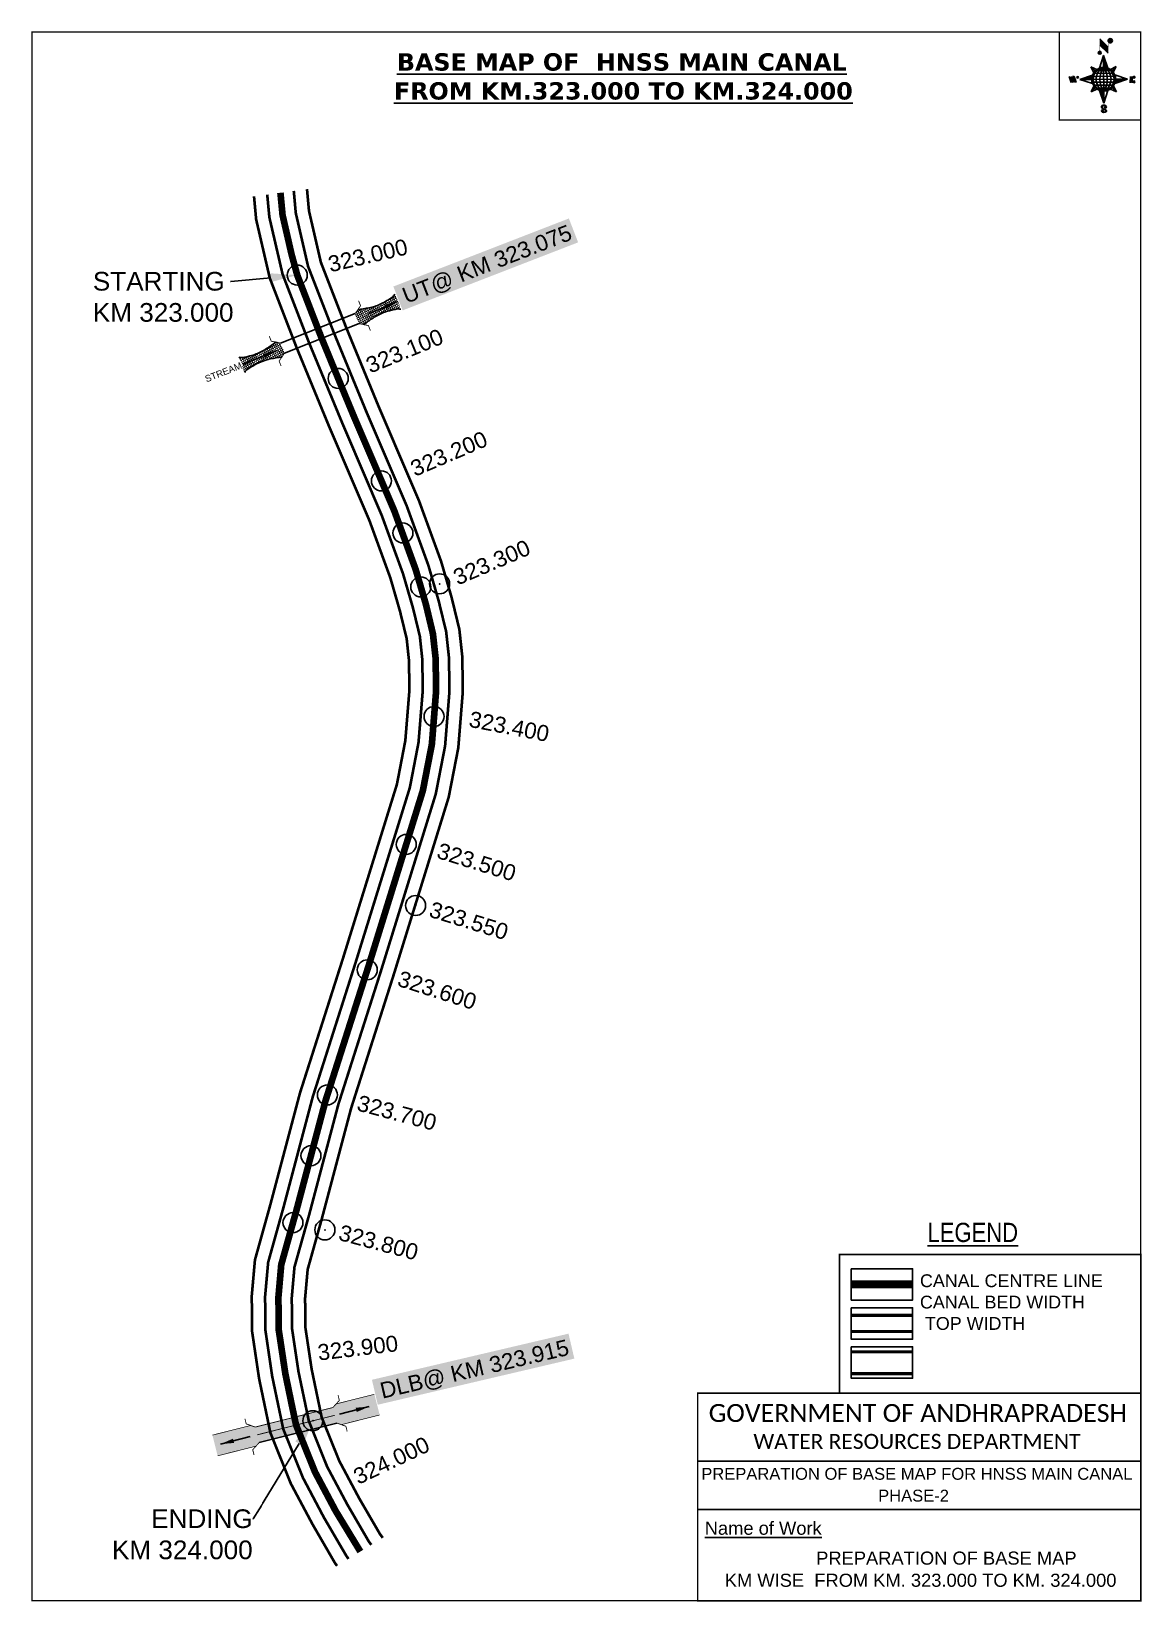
# Model space of a CAD drawing. Header units: inches. Extents: x 790522 to 791354, y 1569266 to 1570442.
import ezdxf
from ezdxf import colors
from ezdxf.entities.mleader import LeaderData, LeaderLine
from ezdxf.enums import TextEntityAlignment as Align
from ezdxf.math import Vec2, Vec3

# ---------------------------------------------------------------- set-up
doc = ezdxf.new("R2010")
doc.units = ezdxf.units.IN
doc.header["$LTSCALE"] = 15
doc.header["$MEASUREMENT"] = 0
doc.header["$PDMODE"] = 32
doc.header["$PDSIZE"] = 15
doc.linetypes.add('ACAD_ISO02W100', pattern=[15, 12, -3])
doc.linetypes.add('HIDDEN2', pattern=[0.1875, 0.125, -0.0625])
for name, color, linetype in [('AQUADUCT', 1, 'Continuous'), ('bord', 1, 'Continuous'), ('CANAL1', 7, 'Continuous'), ('CSMark', 72, 'Continuous'), ('DCBMS', 232, 'Continuous'), ('PAGE', 7, 'Continuous'), ('STRUCTURE', 5, 'Continuous'), ('TEXT', 6, 'Continuous')]:
    doc.layers.add(name, color=color, linetype=linetype)
doc.styles.add('ARIALN', font='ARIALN.TTF')
doc.styles.get("Standard").update_dxf_attribs({"font": 'arial.ttf'})
doc.dimstyles.get("Standard").update_dxf_attribs({"dimtxt": 20, "dimasz": 0.18, "dimexe": 0.18, "dimexo": 0.0625, "dimgap": 0.09, "dimtad": 0, "dimtih": 1, "dimtoh": 1, "dimdec": 4, "dimzin": 0, "dimdsep": 46, "dimtxsty": 'Standard', "dimcen": 0.09, "dimadec": 0, "dimazin": 0, "dimtfac": 1, "dimtdec": 4, "dimtofl": 0, "dimtmove": 0, "dimatfit": 3, "dimfxl": 1, "dimtolj": 1, "dimtzin": 0, "dimarcsym": 0})
pattern_1 = [(267.297113149, (-8720374.938, 50637915.138), (10.5367255337, -0.497431438), [])]
pattern_2 = [(357.297113149, (-8720374.938, 50637915.138), (0.497431438, 10.5367255337), [])]

# ---------------------------------------------------------------- blocks, each defined once
blk = doc.blocks.new('*X26')
at = {"color": 0, "linetype": 'Continuous'}
for p, q in [((6321.6, 240.5), (6322.3, 241.2)), ((6321.6, 240.3), (6322.3, 241)), ((6321.6, 240.1), (6322.3, 240.8)), ((6321.6, 239.9), (6322.4, 240.7)), ((6321.6, 239.8), (6322.4, 240.6)), ((6321.6, 239.6), (6322.5, 240.5)), ((6321.6, 239.4), (6322.5, 240.3)), ((6321.6, 239.2), (6322.6, 240.2)), ((6321.7, 239.1), (6322.6, 240.1)), ((6321.8, 240.8), (6322.4, 241.4)), ((6321.8, 239), (6322.7, 240)), ((6321.8, 239), (6322.8, 239.9)), ((6321.9, 238.9), (6322.9, 239.8)), ((6322, 238.8), (6323, 239.7)), ((6322.1, 241.3), (6322.4, 241.6)), ((6322.1, 238.7), (6323.1, 239.6)), ((6322.2, 238.6), (6323.1, 239.6)), ((6322.3, 238.5), (6323.2, 239.5)), ((6322.4, 238.5), (6323.3, 239.4)), ((6322.5, 238.4), (6323.4, 239.3)), ((6322.7, 238.4), (6323.6, 239.3)), ((6322.8, 238.3), (6323.7, 239.2)), ((6322.9, 238.3), (6323.8, 239.1)), ((6323.1, 238.2), (6323.9, 239.1)), ((6323.2, 238.2), (6324, 239)), ((6323.3, 238.2), (6324.2, 239)), ((6323.5, 238.1), (6324.3, 238.9)), ((6323.7, 238.1), (6324.4, 238.9)), ((6323.8, 238.1), (6324.6, 238.8)), ((6324.1, 238.2), (6324.7, 238.8)), ((6324.3, 238.3), (6324.9, 238.8)), ((6324.6, 238.3), (6325.1, 238.8)), ((6324.8, 238.4), (6325.2, 238.8)), ((6325.1, 238.5), (6325.4, 238.8)), ((6325.4, 238.6), (6325.6, 238.8))]:
    blk.add_line(p, q, dxfattribs=at)
blk = doc.blocks.new('*X25')
at = {"color": 0, "linetype": 'Continuous'}
for p, q in [((6324.4, 240.3), (6324.5, 240.4)), ((6324.6, 240.3), (6324.8, 240.5)), ((6324.7, 240.2), (6325, 240.5)), ((6324.8, 240.2), (6325.2, 240.6)), ((6325, 240.1), (6325.5, 240.6)), ((6325.1, 240.1), (6325.6, 240.6)), ((6325.2, 240), (6325.8, 240.6)), ((6325.3, 240), (6326, 240.6)), ((6325.4, 239.9), (6326.1, 240.6)), ((6325.5, 239.8), (6326.2, 240.5)), ((6325.6, 239.8), (6326.3, 240.5)), ((6325.7, 239.7), (6326.5, 240.4)), ((6325.9, 239.6), (6326.6, 240.3)), ((6326, 239.5), (6326.7, 240.3)), ((6326, 239.4), (6326.8, 240.2)), ((6326.1, 239.3), (6327, 240.2)), ((6326.2, 239.3), (6327.1, 240.1)), ((6326.3, 239.2), (6327.1, 240)), ((6326.4, 239.1), (6327.2, 239.9)), ((6326.5, 239), (6327.3, 239.8)), ((6326.5, 238.9), (6327.4, 239.7)), ((6326.6, 238.8), (6327.5, 239.6)), ((6326.7, 238.7), (6327.5, 239.5)), ((6326.8, 238.6), (6327.6, 239.4)), ((6326.8, 238.5), (6327.7, 239.3)), ((6326.8, 236.5), (6327.4, 237)), ((6326.9, 238.3), (6327.8, 239.2)), ((6326.9, 238.2), (6327.9, 239.1)), ((6326.9, 236.8), (6327.6, 237.4)), ((6327, 238.1), (6327.8, 239)), ((6327, 237.9), (6327.8, 238.8)), ((6327, 237.8), (6327.8, 238.6)), ((6327, 237.6), (6327.8, 238.4)), ((6327, 237.4), (6327.8, 238.2)), ((6327, 237.3), (6327.8, 238)), ((6327, 237.1), (6327.8, 237.9))]:
    blk.add_line(p, q, dxfattribs=at)
blk = doc.blocks.new('H')
at = {"layer": 'bord', "extrusion": (0.000427885, 0.004792, 0.999988)}
h = blk.add_hatch(dxfattribs=at)
h.set_pattern_fill('LINE', color=8, scale=84.387686, angle=-2.7029, style=0)
h.set_pattern_definition(pattern_2)
h.paths.add_polyline_path([(-492, 786, -0.090992), (-448, 775), (-486, 912)])
h = blk.add_hatch(dxfattribs=at)
h.set_pattern_fill('LINE', color=8, scale=84.387686, angle=-92.7029, style=0)
h.set_pattern_definition(pattern_1)
h.paths.add_polyline_path([(-625, 665, -0.090992), (-615, 710), (-751, 671)])
h = blk.add_hatch(dxfattribs=at)
h.set_pattern_fill('LINE', color=8, scale=84.387686, angle=-2.7029, style=0)
h.set_pattern_definition(pattern_2)
h.paths.add_polyline_path([(-504, 533, -0.090992), (-549, 543), (-510, 406)])
h = blk.add_hatch(dxfattribs=at)
h.set_pattern_fill('LINE', color=8, scale=84.387686, angle=-92.7029, style=0)
h.set_pattern_definition(pattern_1)
h.paths.add_polyline_path([(-246, 647), (-372, 653, -0.090992), (-382, 609)])
for p, q in [((-519, 1020, -1217), (-435, 927, -1216)), ((-516, 1087, -1217), (-432, 994, -1217)), ((-538, 774, -1216), (-487, 906, -1216)), ((-487, 906, -1216), (-493, 780, -1216)), ((-487, 906, -1216), (-448, 769, -1216)), ((-865, 701, -1215), (-847, 638, -1215)), ((-847, 700, -1215), (-829, 637, -1215)), ((-829, 699, -1215), (-811, 636, -1215)), ((-829, 699, -1215), (-811, 698, -1215)), ((-811, 698, -1215), (-794, 635, -1215)), ((-752, 665, -1215), (-615, 704, -1215)), ((-627, 794, -1216), (-567, 760, -1216)), ((-627, 794, -1216), (-584, 747, -1215)), ((-599, 731, -1215), (-627, 794, -1216)), ((-421, 753, -1216), (-359, 781, -1216)), ((-359, 781, -1216), (-405, 739, -1216)), ((-359, 781, -1216), (-392, 721, -1215)), ((-379, 693, -1215), (-246, 641, -1215)), ((-213, 669, -1215), (-217, 601, -1215)), ((-752, 665, -1215), (-625, 659, -1215)), ((-619, 614, -1215), (-752, 665, -1215)), ((-639, 526, -1214), (-606, 585, -1215)), ((-639, 526, -1214), (-593, 568, -1215)), ((-577, 553, -1215), (-639, 526, -1214)), ((-511, 400, -1214), (-549, 537, -1214)), ((-460, 533, -1215), (-511, 400, -1214)), ((-505, 527, -1214), (-511, 400, -1214)), ((-371, 513, -1214), (-431, 546, -1215)), ((-371, 513, -1214), (-414, 560, -1215)), ((-399, 576, -1215), (-371, 513, -1214)), ((-246, 641, -1215), (-383, 603, -1215)), ((-373, 647, -1215), (-246, 641, -1215)), ((-197, 600, -1215), (-194, 668, -1215))]:
    blk.add_line(p, q, dxfattribs=at)
at = {"layer": 'bord', "color": 8, "linetype": 'ByBlock', "extrusion": (0.000427885, 0.004792, 0.999988)}
for p, q in [((-375, 679, -1215), (-620, 691, -1215)), ((-386, 711, -1215), (-605, 722, -1215)), ((-411, 744, -1216), (-578, 752, -1216)), ((-493, 780, -1216), (-505, 527, -1214)), ((-373, 647, -1215), (-625, 659, -1215)), ((-378, 616, -1215), (-623, 628, -1215)), ((-392, 585, -1215), (-611, 595, -1215)), ((-420, 555, -1215), (-587, 562, -1215))]:
    blk.add_line(p, q, dxfattribs=at)
at = {"layer": 'bord', "extrusion": (0.000427885, 0.004792, 0.999988), "elevation": -1212}
for points, const_width in [([(-522, 960), (-516, 1093)], 1.61), ([(-434, 933), (-428, 1066)], 1.61), ([(-870, 707), (-846, 706)], 0.642), ([(-829, 643), (-821, 678)], 0.642), ([(-793, 641), (-782, 694)], 0.642), ([(-223, 676), (-174, 673)], 0.706), ([(-829, 643), (-855, 644)], 0.642), ([(-811, 642), (-784, 641)], 0.642), ([(-177, 605), (-226, 607)], 0.706), ([(-195, 645), (-185, 644)], 0.706)]:
    blk.add_lwpolyline(points, dxfattribs=dict(at, const_width=const_width))
for points, const_width in [([(-414, 1073, 1), (-398, 1058, 1)], 22.3), ([(-530, 950, 1), (-520, 939, 1)], 14.8), ([(-776, 697, 1), (-769, 690, 1)], 8.9), ([(-180, 618, 1), (-173, 611, 1)], 9.79), ([(-178, 667, 1), (-171, 660, 1)], 9.79), ([(-490, 362, 1), (-498, 369, 1)], 11.1), ([(-525, 322, 1), (-533, 329, 1)], 11.1)]:
    blk.add_lwpolyline(points, format="xyb", close=True, dxfattribs=dict(at, const_width=const_width))
for points in [[(-537, 317), (-531, 310), (-520, 307), (-505, 307), (-494, 310), (-486, 318), (-487, 326), (-491, 333), (-494, 336), (-503, 341), (-522, 347), (-530, 352), (-534, 355), (-537, 363), (-537, 373), (-530, 381), (-520, 384), (-504, 384), (-493, 380), (-487, 373)], [(-522, 348), (-526, 354), (-528, 361), (-528, 371), (-526, 375), (-521, 381), (-515, 384)], [(-505, 307), (-499, 312), (-497, 319), (-497, 327), (-501, 335), (-509, 343)]]:
    blk.add_lwpolyline(points, dxfattribs=at)
at = {"layer": 'bord', "extrusion": (0.000427885, 0.004792, 0.999988)}
for centre, radius in [((-406, 1065, -1212), 22.3), ((-525, 944, -1212), 14.8), ((-773, 694, -1212), 8.9), ((-498, 659, -1212), 127), ((-177, 615, -1212), 9.79), ((-174, 663, -1212), 9.79), ((-494, 365, -1212), 11.1), ((-529, 325, -1212), 11.1)]:
    blk.add_circle(centre, radius, dxfattribs=at)
at = {"layer": 'bord', "color": 8, "linetype": 'ByBlock', "extrusion": (0.000427885, 0.004792, 0.999988)}
for centre, radius, start, end in [((-482, 658, -1212), 128, 94.9254, 259.6691), ((-437, 656, -1212), 141, 113.2864, 241.308), ((-316, 651, -1212), 222, 142.5892, 212.0053), ((-560, 662, -1212), 141, 293.2864, 61.308), ((-681, 668, -1212), 222, 322.5892, 32.0053), ((-515, 660, -1212), 128, 274.9254, 79.6691)]:
    blk.add_arc(centre, radius, start, end, dxfattribs=at)
at = {"layer": 'bord', "extrusion": (0.000427885, 0.004792, 0.999988)}
for points in [[(-516, 1093, -1212), (-431, 1000, -1212), (-519, 1026, -1212), (-434, 933, -1212)], [(-864, 707, -1212), (-846, 706, -1212), (-846, 644, -1212), (-829, 643, -1212)], [(-829, 705, -1212), (-811, 704, -1212), (-811, 642, -1212), (-793, 641, -1212)], [(-193, 674, -1212), (-197, 606, -1212), (-213, 675, -1212), (-216, 607, -1212)]]:
    blk.add_solid(points, dxfattribs=at)
at = {"layer": 'bord', "extrusion": (0.000427885, 0.004792, 0.999988), "xscale": 7.977342409717546, "yscale": 7.977342408231451, "zscale": 7.977342408476333, "rotation": 138.0840426661453}
for name, p in [('*X25', (38301, -31929, -1212)), ('*X26', (38314, -31951, -1212))]:
    blk.add_blockref(name, p, dxfattribs=at)
blk = doc.blocks.new('UT')
at = {"layer": 'STRUCTURE'}
h = blk.add_hatch(dxfattribs=at)
h.set_pattern_fill('DASH', color=150, scale=8, angle=-39.6278, style=0)
h.set_pattern_definition([(320.372247933, (-4370.464, -6260.8811), (1.40800153113, 0.132407282), [1, -1])])
h.paths.add_polyline_path([(765163, 1700681.9), (765165.6, 1700680.6), (765167.2, 1700680.3), (765169.1, 1700680), (765172.4, 1700679.6), (765176.4, 1700679.3), (765179.5, 1700679.5), (765183.1, 1700679.9), (765187.7, 1700680.9), (765188.9, 1700681.2), (765193.1, 1700682.2), (765196.1, 1700680.2), (765196.1, 1700672.2), (765193.1, 1700670.2), (765190.5, 1700670.8), (765188.1, 1700671.3), (765185.5, 1700671.8), (765183.6, 1700672.1), (765181, 1700672.5), (765180.3, 1700672.5), (765178.5, 1700672.6), (765176.7, 1700672.6), (765174.6, 1700672.5), (765172.5, 1700672.3), (765170.4, 1700672), (765168.5, 1700671.7), (765166.1, 1700671.2), (765165, 1700670.8), (765163, 1700669.7)])
h.paths.add_polyline_path([(765259.1, 1700682.2), (765256.1, 1700680.2), (765256.1, 1700672.2), (765259.1, 1700670.2), (765261.9, 1700671), (765264.4, 1700671.6), (765266.4, 1700672), (765269.1, 1700672.5), (765272.7, 1700673), (765276.1, 1700673.1), (765278.6, 1700672.9), (765281.2, 1700672.7), (765283.9, 1700672.3), (765286.4, 1700671.9), (765288, 1700671.3), (765289.2, 1700670.6), (765289.1, 1700682.7), (765287.6, 1700681.8), (765285.7, 1700681.2), (765283, 1700680.7), (765281.2, 1700680.4), (765276.7, 1700679.9), (765272.7, 1700679.9), (765268.7, 1700680.3), (765264.8, 1700681), (765261.2, 1700681.7)])
at = {"layer": 'STRUCTURE', "color": 150, "const_width": 0.628}
for points in [[(765190.1, 1700688.2), (765190.1, 1700684.2), (765196.1, 1700680.2), (765256.1, 1700680.2), (765262.1, 1700684.2), (765262.1, 1700688.2)], [(765190.1, 1700664.2), (765190.1, 1700668.2), (765196.1, 1700672.2), (765256.1, 1700672.2), (765262.1, 1700668.2), (765262.1, 1700664.2)]]:
    blk.add_lwpolyline(points, dxfattribs=at)
at = {"layer": 'STRUCTURE', "color": 150}
for points in [[(765196.1, 1700680.2), (765256.1, 1700680.2)], [(765196.1, 1700672.2), (765256.1, 1700672.2)], [(765196.1, 1700672.2), (765256.1, 1700672.2)]]:
    blk.add_lwpolyline(points, dxfattribs=at)
at = {"layer": 'STRUCTURE', "color": 0}
blk.add_circle((765226.1, 1700676.2), 1.89, dxfattribs=at)
at = {"layer": 'STRUCTURE', "color": 150}
for points in [[(765163, 1700681.9), (765164.4, 1700681.1), (765167.9, 1700680.2), (765171.2, 1700679.8), (765176.1, 1700679.4), (765184.7, 1700680.3), (765193.1, 1700682.2)], [(765289.1, 1700682.7), (765287.8, 1700681.9), (765284.3, 1700680.9), (765280.9, 1700680.4), (765276.1, 1700679.8), (765267.4, 1700680.5), (765259.1, 1700682.2)], [(765163, 1700669.7), (765164.3, 1700670.6), (765167.8, 1700671.6), (765171.2, 1700672.1), (765176, 1700672.6), (765184.7, 1700672), (765193.1, 1700670.2)], [(765289.2, 1700670.6), (765287.8, 1700671.4), (765284.2, 1700672.3), (765280.9, 1700672.7), (765276.1, 1700673.1), (765267.4, 1700672.2), (765259.1, 1700670.2)]]:
    blk.add_spline(points, degree=3, dxfattribs=at)
at = {"layer": 'STRUCTURE', "color": 0}
blk.add_text('STREAM', height=5, dxfattribs=at).set_placement((765148.2, 1700675.8), align=Align.MIDDLE_CENTER)
for points in [[(765190.9, 1700676), (765164.2, 1700675.8)], [(765289.3, 1700676.7), (765265.4, 1700676.4)]]:
    blk.add_leader(points, dimstyle='Standard', override={"dimasz": 10, "dimgap": 0.09, "dimtad": 0}, dxfattribs=at)
blk = doc.blocks.new('DLB')
at = {"layer": 'STRUCTURE'}
h = blk.add_hatch(dxfattribs=at)
h.set_pattern_fill('DOTS', color=6, scale=20, angle=320.37224793, style=0)
h.paths.add_polyline_path([(769699.5, 1706950), (769699.5, 1706934), (769729.1, 1706934), (769732.1, 1706936), (769792.1, 1706936), (769795.1, 1706934), (769824.7, 1706934), (769824.7, 1706950), (769795.1, 1706950), (769792.1, 1706948), (769732.1, 1706948), (769729.1, 1706950)])
at = {"layer": 'STRUCTURE', "color": 6, "linetype": 'ACAD_ISO02W100', "ltscale": 0.5, "const_width": 0.5}
for points in [[(769699.5, 1706950), (769729.1, 1706950)], [(769795.1, 1706950), (769824.7, 1706950)], [(769699.5, 1706934), (769729.1, 1706934)], [(769795.1, 1706934), (769824.7, 1706934)]]:
    blk.add_lwpolyline(points, dxfattribs=at)
at = {"layer": 'STRUCTURE', "color": 6, "const_width": 0.628}
for points in [[(769726.1, 1706956), (769726.1, 1706952), (769732.1, 1706948), (769792.1, 1706948), (769798.1, 1706952), (769798.1, 1706956)], [(769732.1, 1706942), (769792.1, 1706942)], [(769726.1, 1706928), (769726.1, 1706932), (769732.1, 1706936), (769792.1, 1706936), (769798.1, 1706932), (769798.1, 1706928)]]:
    blk.add_lwpolyline(points, dxfattribs=at)
at = {"layer": 'STRUCTURE', "color": 6}
blk.add_lwpolyline([(769732.1, 1706936), (769792.1, 1706936)], dxfattribs=at)
blk.add_lwpolyline([(769732.1, 1706936), (769792.1, 1706936)], dxfattribs=at)
at = {"layer": 'STRUCTURE', "color": 0}
blk.add_circle((769762.1, 1706942), 1.8, dxfattribs=at)
for points in [[(769703.8, 1706942), (769726.7, 1706942)], [(769818.6, 1706942), (769795.7, 1706942)]]:
    blk.add_leader(points, dimstyle='Standard', override={"dimasz": 10, "dimgap": 0.09, "dimtad": 0}, dxfattribs=at)

msp = doc.modelspace()

# ---------------------------------------------------------------- linework, layer by layer
at = {"layer": 'CANAL1', "color": 200, "const_width": 2}
for points in [[(790688.9, 1570318.3), (790690.5, 1570301), (790700.7, 1570257.1), (790720.7, 1570205.3), (790745.3, 1570145.6), (790775.4, 1570075.4), (790791.1, 1570032.4), (790798.3, 1570007.5), (790803.3, 1569987), (790805, 1569971), (790805.4, 1569948.7), (790802.3, 1569910.5), (790796, 1569877.8), (790755.5, 1569747.2), (790723.3, 1569646.4), (790701.3, 1569563.5), (790689.6, 1569521.5), (790687.2, 1569494.5), (790687.5, 1569467.6), (790692.7, 1569432.6), (790701.2, 1569391.9), (790716.5, 1569353.9), (790732.6, 1569323.7), (790749.8, 1569294), (790751.2, 1569292.3)], [(790728.6, 1570323.7), (790730.1, 1570307.4), (790739, 1570268.9), (790757.9, 1570220.2), (790782.2, 1570161.1), (790812.6, 1570090.1), (790829.1, 1570044.9), (790837, 1570017.8), (790842.8, 1569993.9), (790845, 1569973.5), (790845.4, 1569947.4), (790842, 1569905.1), (790834.8, 1569868.1), (790793.6, 1569735.2), (790761.7, 1569635.2), (790739.9, 1569553), (790729.1, 1569514.3), (790727.2, 1569492.9), (790727.4, 1569470.8), (790732.1, 1569439.6), (790739.6, 1569403.6), (790752.8, 1569370.9), (790767.6, 1569343.1), (790783.3, 1569316.1), (790785.4, 1569313.3)]]:
    msp.add_lwpolyline(points, dxfattribs=at)
at = {"layer": 'CANAL1', "color": 5, "const_width": 2}
for points in [[(790698.8, 1570319.6), (790700.4, 1570302.6), (790710.3, 1570260), (790730, 1570209), (790754.6, 1570149.5), (790784.7, 1570079.1), (790800.6, 1570035.5), (790808, 1570010.1), (790813.2, 1569988.7), (790815, 1569971.7), (790815.4, 1569948.4), (790812.2, 1569909.2), (790805.7, 1569875.4), (790765, 1569744.2), (790732.9, 1569643.6), (790711, 1569560.9), (790699.5, 1569519.7), (790697.2, 1569494.1), (790697.5, 1569468.4), (790702.5, 1569434.4), (790710.8, 1569394.8), (790725.6, 1569358.2), (790741.3, 1569328.5), (790758.2, 1569299.6), (790759.7, 1569297.5)], [(790718.7, 1570322.4), (790720.2, 1570305.8), (790729.4, 1570265.9), (790748.6, 1570216.5), (790773, 1570157.2), (790803.3, 1570086.5), (790819.6, 1570041.8), (790827.3, 1570015.2), (790832.9, 1569992.2), (790835, 1569972.9), (790835.4, 1569947.7), (790832.1, 1569906.5), (790825.1, 1569870.5), (790784.1, 1569738.2), (790752.1, 1569638), (790730.3, 1569555.6), (790719.2, 1569516.1), (790717.2, 1569493.3), (790717.4, 1569470), (790722.2, 1569437.9), (790730, 1569400.7), (790743.7, 1569366.6), (790758.8, 1569338.3), (790774.9, 1569310.6), (790776.8, 1569308)]]:
    msp.add_lwpolyline(points, dxfattribs=at)
at = {"layer": 'CANAL1', "color": 1, "linetype": 'HIDDEN2', "ltscale": 8, "const_width": 5}
msp.add_lwpolyline([(790708.7, 1570321), (790710.3, 1570304.2), (790717.1, 1570274.6), (790721.3, 1570259.3), (790739.3, 1570212.7), (790747.6, 1570192.5), (790758.7, 1570165.6), (790763.8, 1570153.3), (790794, 1570082.8), (790810.1, 1570038.6), (790813.9, 1570025.7), (790817.7, 1570012.7), (790823, 1569990.5), (790825, 1569972.3), (790825.4, 1569948.1), (790822.2, 1569907.8), (790815.4, 1569872.9), (790774.6, 1569741.2), (790742.5, 1569640.8), (790720.6, 1569558.3), (790718.1, 1569549.4), (790709.3, 1569517.9), (790707.2, 1569493.7), (790707.4, 1569469.2), (790712.4, 1569436.1), (790717.3, 1569412.4), (790720.4, 1569397.8), (790734.7, 1569362.4), (790750.1, 1569333.4), (790768.6, 1569303)], dxfattribs=at)
at = {"layer": 'CANAL1', "color": 1, "linetype": 'HIDDEN2', "ltscale": 100, "const_width": 6, "elevation": -0.4}
msp.add_lwpolyline([(791182.5, 1569503.1), (791136.5, 1569503.1)], dxfattribs=at)
at = {"layer": 'CANAL1', "color": 5, "const_width": 2.4, "elevation": -0.4}
for points in [[(791182.5, 1569479.9), (791136.5, 1569479.9)], [(791182.5, 1569467.9), (791136.5, 1569467.9)]]:
    msp.add_lwpolyline(points, dxfattribs=at)
at = {"layer": 'CANAL1', "color": 200, "const_width": 2.4, "elevation": -0.4}
for points in [[(791182.5, 1569452.6), (791136.5, 1569452.6)], [(791182.5, 1569436.2), (791136.5, 1569436.2)]]:
    msp.add_lwpolyline(points, dxfattribs=at)
at = {"layer": 'CSMark', "color": 3}
for p in [(790721.3, 1570259.3), (790752, 1570181.9), (790784.4, 1570105.1), (790800.5, 1570066.1), (790813.9, 1570025.7), (790828, 1570028), (790823.8, 1569928.6), (790803, 1569832.8), (790810, 1569787), (790773.8, 1569738.8), (790743.9, 1569645.1), (790731.6, 1569599.6), (790718.1, 1569549.4), (790742, 1569544)]:
    msp.add_point(p, dxfattribs=at)
at = {"layer": 'CSMark'}
msp.add_point((790733, 1569401, 16), dxfattribs=at)
at = {"layer": 'PAGE', "const_width": 1}
msp.add_lwpolyline([(791353.5, 1569266.1), (791353.5, 1570441.4), (790522.5, 1570441.4), (790522.5, 1569266.1), (791353.5, 1569266.1)], dxfattribs=at)
at = {"layer": 'PAGE'}
for points, const_width in [([(791353.5, 1570441.4), (791292.4, 1570441.4), (791292.4, 1570375.6), (791353.5, 1570375.6)], 1), ([(791127.7, 1569525.6), (791353.5, 1569525.6), (791353.5, 1569421.7), (791127.7, 1569421.7)], 1.2), ([(791021.4, 1569421.7), (791353.5, 1569421.7), (791353.5, 1569266.1), (791021.4, 1569266.1)], 1.2)]:
    msp.add_lwpolyline(points, close=True, dxfattribs=dict(at, const_width=const_width))
at = {"layer": 'PAGE', "elevation": -0.4}
for points in [[(791136.5, 1569514.9), (791182.5, 1569514.9), (791182.5, 1569491.4), (791136.5, 1569491.4)], [(791136.5, 1569485.6), (791182.5, 1569485.6), (791182.5, 1569462.1), (791136.5, 1569462.1)], [(791136.5, 1569456.4), (791182.5, 1569456.4), (791182.5, 1569432.8), (791136.5, 1569432.8)]]:
    msp.add_lwpolyline(points, close=True, dxfattribs=at)
at = {"layer": 'PAGE'}
for points in [[(791021.4, 1569370.8), (791353.5, 1569370.8)], [(791021.4, 1569334.4), (791353.5, 1569334.4)]]:
    msp.add_lwpolyline(points, dxfattribs=at)

# ---------------------------------------------------------------- block references
at = {"layer": 'AQUADUCT', "color": 1, "xscale": 0.0703495379661093, "yscale": 0.07034953800030053, "zscale": 0.07034953795990817, "rotation": 3.078330607406165}
msp.add_blockref('H', (791363.2, 1570362, 85.4), dxfattribs=at)
at = {"layer": 'STRUCTURE', "color": 0}
for name, p, rotation in [('UT', (705880.7, -292757.7), 21.61756240100449), ('DLB', (461356.2, -273888.4), 14.14258188410442)]:
    msp.add_blockref(name, p, dxfattribs=dict(at, rotation=rotation))

# ---------------------------------------------------------------- texts
at = {"layer": 'CSMark', "color": 1}
for s, rotation, p in [('323.000', 13.0801, (790744.7, 1570267.2)), ('323.100', 22.3948, (790773.7, 1570191)), ('323.200', 23.1933, (790807.1, 1570113.6)), ('323.300', 23.1933, (790839.2, 1570032.2)), ('323.400', 349.0579, (790850.4, 1569926.9)), ('323.500', 342.7712, (790826.8, 1569828.6)), ('323.550', 342.7712, (790821, 1569784.6)), ('323.600', 342.3069, (790797.3, 1569732.8)), ('323.700', 345.1234, (790766.7, 1569639.5)), ('323.800', 345.1234, (790753, 1569542.4)), ('323.900', 6.8155, (790736.6, 1569452)), ('324.000', 25.4173, (790764.5, 1569358.3))]:
    msp.add_text(s, height=12, rotation=rotation, dxfattribs=at).set_placement(p, align=Align.MIDDLE_LEFT)
at = {"layer": 'PAGE', "extrusion": (0.000201441, 0.004807, 0.999988), "style": 'ARIALN'}
msp.add_text('%%ULEGEND', height=14.4, rotation=359.9999, dxfattribs=at).set_placement((791227.6, 1569523.2, 7703.9), align=Align.MIDDLE)
at = {"layer": 'PAGE', "extrusion": (0.000201441, 0.004807, 0.999988)}
for s, height, p in [('PREPARATION OF BASE MAP FOR HNSS MAIN CANAL', 8.878, (791024.1, 1569337.9, 7703)), ('%%UName of Work', 9.822, (791026.7, 1569296.7, 7701.6))]:
    msp.add_text(s, height=height, rotation=359.9999, dxfattribs=at).set_placement(p)
for s, height, p in [('PHASE-2', 8.88, (791183.2, 1569326, 7702.9)), ('PREPARATION OF BASE MAP', 9.822, (791207.8, 1569279.2, 7701.7)), ('KM WISE  FROM KM. 323.000 TO KM. 324.000', 9.822, (791188.5, 1569262.6, 7701.7))]:
    msp.add_text(s, height=height, rotation=359.9999, dxfattribs=at).set_placement(p, align=Align.MIDDLE_CENTER)
at = {"layer": 'PAGE', "extrusion": (0.000201441, 0.004807, 0.999988), "attachment_point": 1, "text_direction": (1, -1e-06, -0.000201)}
for s, insert, char_height, width in [('CANAL CENTRE LINE CANAL BED WIDTH {\\H2.3717x; }\\P TOP WIDTH{\\H1.9152x; }', (791188, 1569510.7, -0.4), 9.6, 168.926), ('\\pi3.5885;{\\fCalibri|b0|i0|c0|p34;\\H1.3333x;GOVERNMENT OF ANDHRAPRADESH\\P\\pi37.073;\\H0.83998x;WATER RESOURCES DEPARTMENT}', (791026.1, 1569413.5, -1.3), 10.059, 321.276)]:
    msp.add_mtext(s, dxfattribs=dict(at, insert=insert, char_height=char_height, width=width))
at = {"layer": 'STRUCTURE', "color": 5, "char_height": 12, "attachment_point": 1, "bg_fill": 1, "box_fill_scale": 1.3, "bg_fill_color": 7, "bg_fill_true_color": 16777215, "bg_fill_transparency": 4390977}
for s, insert, width, rotation in [('\\pi0.71894;UT@ KM 323.075', (790798, 1570248.7), 133.872, 21.1807), ('\\pi0.70666;DLB@ KM 323.915', (790781.6, 1569429), 144.136, 13.1976)]:
    msp.add_mtext(s, dxfattribs=dict(at, insert=insert, width=width, rotation=rotation))
at = {"layer": 'TEXT', "color": 1, "insert": (790774.2, 1570425.5), "char_height": 13, "width": 379.826, "attachment_point": 1}
msp.add_mtext('\\pi21.755;{\\fVerdana|b1|i0|c0|p34;\\LBASE MAP OF  HNSS MAIN CANAL \\P\\pi19.564;FROM KM.323.000 TO KM.324.000}', dxfattribs=at)

# ---------------------------------------------------------------- leaders
at = {"layer": 'DCBMS', "color": 5}
ml = msp.add_multileader_mtext('Standard', dxfattribs=at)
ml.set_content('STARTING\\PKM 323.000', color=5)
ml.set_leader_properties()
ml.build(insert=Vec2(0, 0))
ml.multileader.update_dxf_attribs({"dogleg_length": 0.36, "arrow_head_size": 20})
ctx = ml.context
ctx.base_point, ctx.char_height, ctx.arrow_head_size, ctx.landing_gap_size, ctx.plane_origin = Vec3(790568, 1570254.5), 14, 20, 0.09, Vec3(790738.9, 1570327.3)
notes = []
notes.append((ctx, [(0, (1, 1, 0), (790671.6, 1570254.5), (-1, 0), 0.36, [(0, [(790721.3, 1570259.3)], 0, [])])]))
ctx.mtext.insert, ctx.mtext.flow_direction = Vec3(790568.1, 1570261.7), 5
for ctx, leaders in notes:
    for number, flags, end, landing, length, lines in leaders:
        leader = LeaderData()
        leader.index, (leader.has_last_leader_line, leader.has_dogleg_vector, leader.attachment_direction) = number, flags
        leader.last_leader_point, leader.dogleg_vector, leader.dogleg_length = Vec3(end), Vec3(landing), length
        for number, points, colour, breaks in lines:
            line = LeaderLine()
            line.index, line.vertices, line.color, line.breaks = number, Vec3.list(points), colors.encode_raw_color(colour), breaks
            leader.lines.append(line)
        ctx.leaders.append(leader)

# ---------------------------------------------------------------- next in the draw order: leaders
ml = msp.add_multileader_mtext('Standard', dxfattribs=at)
ml.set_content('ENDING \\PKM 324.000', color=5)
ml.set_leader_properties()
ml.build(insert=Vec2(0, 0))
ml.multileader.update_dxf_attribs({"dogleg_length": 0.36, "arrow_head_size": 20})
ctx = ml.context
ctx.base_point, ctx.char_height, ctx.arrow_head_size, ctx.landing_gap_size, ctx.plane_origin = Vec3(790584.7, 1569327.4), 14, 20, 0.09, Vec3(790728.4, 1569539.8)
ctx.text_align_type = 2
notes = []
notes.append((ctx, [(0, (1, 1, 0), (790688.3, 1569327.4), (-1, 0), 0.36, [(0, [(790733, 1569401)], 0, [])])]))
ctx.mtext.insert, ctx.mtext.width, ctx.mtext.alignment, ctx.mtext.flow_direction = Vec3(790687.9, 1569334.6), 109.049, 3, 5
ctx.mtext.has_bg_fill, ctx.mtext.bg_color, ctx.mtext.bg_scale_factor, ctx.mtext.bg_transparency, ctx.mtext.use_window_bg_color = 1, -1027028792, 1.5, 0, 1
for ctx, leaders in notes:
    for number, flags, end, landing, length, lines in leaders:
        leader = LeaderData()
        leader.index, (leader.has_last_leader_line, leader.has_dogleg_vector, leader.attachment_direction) = number, flags
        leader.last_leader_point, leader.dogleg_vector, leader.dogleg_length = Vec3(end), Vec3(landing), length
        for number, points, colour, breaks in lines:
            line = LeaderLine()
            line.index, line.vertices, line.color, line.breaks = number, Vec3.list(points), colors.encode_raw_color(colour), breaks
            leader.lines.append(line)
        ctx.leaders.append(leader)

doc.saveas('drawing.dxf')
